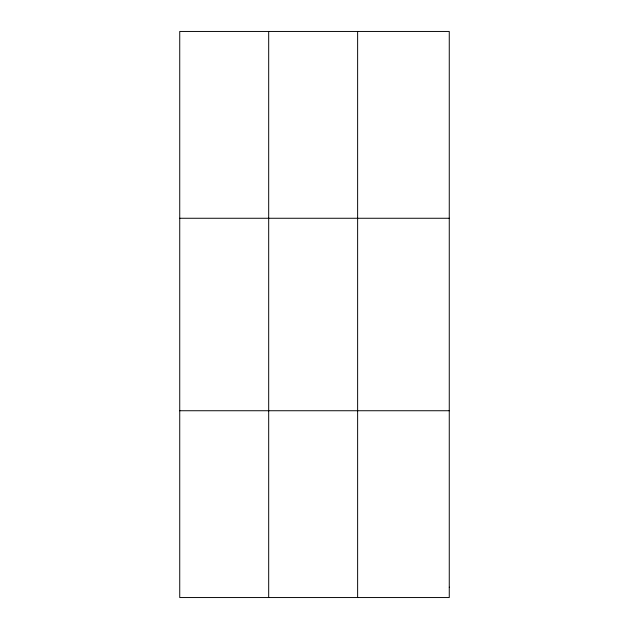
<?xml version="1.0" encoding="UTF-8"?>
<svg xmlns="http://www.w3.org/2000/svg" width="629" height="629" viewBox="0 0 629 629"><rect width="100%" height="100%" fill="white"/><g stroke="black" fill="none" stroke-linecap="round" stroke-linejoin="round"><path stroke-width="0.94" d="M179.737 218.263L449.263 218.263M179.737 410.737L449.263 410.737M357.626 31.45L357.626 597.55M268.685 31.45L268.685 597.55M449.263 587.171L449.263 597.55L179.737 597.55L179.737 31.45L449.263 31.45L449.263 587.171"/></g></svg>
